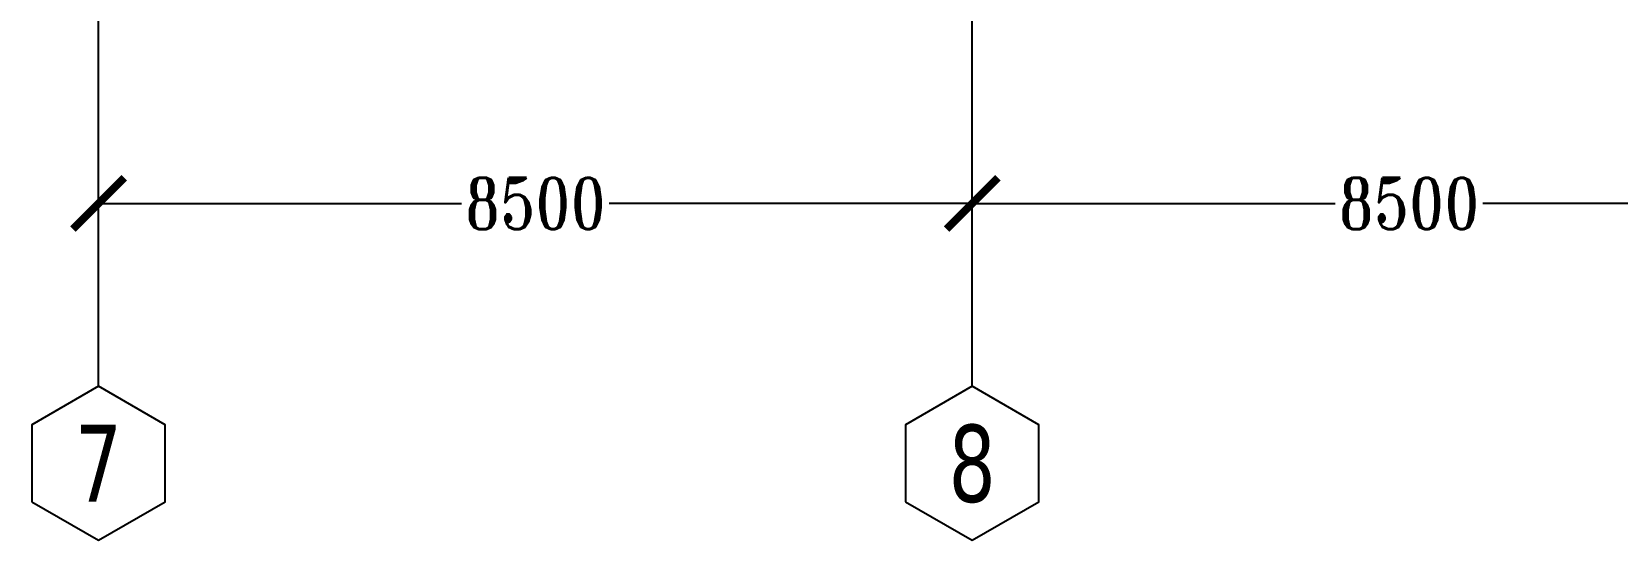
# Model space of a CAD drawing. Header units: millimetres. Extents: x -1702 to 79495, y -21906 to 33736.
# Drawn here: x 4247 to 19673, y -7280 to -2327 of the extents above; entities that cross this region are included whole.
import ezdxf
from ezdxf.enums import TextEntityAlignment as Align

# ---------------------------------------------------------------- set-up
doc = ezdxf.new("R2010")
doc.units = ezdxf.units.MM
doc.header["$LTSCALE"] = 0.9
for name, color, linetype in [('COTAS', 8, 'Continuous'), ('HCB-EJES', 1, 'Continuous'), ('HCB-ROTULOS', 2, 'Continuous')]:
    doc.layers.add(name, color=color, linetype=linetype)
doc.styles.add('ROMANT', font='romant.shx', dxfattribs={"width": 0.8})
doc.styles.add('VERDANA', font='verdana.ttf')
doc.dimstyles.new('1.125', dxfattribs={"dimscale": 0, "dimtxt": 500, "dimasz": 500, "dimexe": 4, "dimexo": 4, "dimgap": 15, "dimtad": 0, "dimdec": 0, "dimzin": 4, "dimdsep": 46, "dimtxsty": 'ROMANT', "dimblk": 'ARCHTICK', "dimcen": -10, "dimclrd": 256, "dimclrt": 3, "dimadec": 0, "dimazin": 0, "dimtfac": 1, "dimtdec": 0, "dimtix": 1, "dimtmove": 0, "dimatfit": 0, "dimldrblk": 'OBLIQUE', "dimfxl": 0.05, "dimtolj": 1, "dimtzin": 0, "dimarcsym": 0})

# ---------------------------------------------------------------- blocks, each defined once
blk = doc.blocks.new('_ArchTick')
at = {"color": 0, "linetype": 'ByBlock', "const_width": 0.15}
blk.add_lwpolyline([(-0.5, -0.5), (0.5, 0.5)], dxfattribs=at)
blk = doc.blocks.new('*D625')
at = {"layer": 'COTAS', "color": 0, "lineweight": -2, "transparency": 16777216}
for p, q in [((4897, -5776), (4897, -3996)), ((13397, -5776), (13397, -3996))]:
    blk.add_line(p, q, dxfattribs=at)
at = {"layer": 'COTAS', "lineweight": -2, "transparency": 16777216}
for p, q in [((4897, -4000), (8427, -4000)), ((13397, -4000), (9866, -4000))]:
    blk.add_line(p, q, dxfattribs=at)
at = {"layer": 'Defpoints', "color": 0, "transparency": 16777216}
for p in [(4897, -4000), (4897, -5780), (13397, -5780)]:
    blk.add_point(p, dxfattribs=at)
at = {"layer": 'COTAS', "lineweight": -2, "transparency": 16777216, "xscale": 500, "yscale": 500, "zscale": 500, "rotation": 180}
blk.add_blockref('_ArchTick', (4897, -4000), dxfattribs=at)
at = {"layer": 'COTAS', "lineweight": -2, "transparency": 16777216, "xscale": 500, "yscale": 500, "zscale": 500}
blk.add_blockref('_ArchTick', (13397, -4000), dxfattribs=at)
at = {"layer": 'COTAS', "color": 3, "transparency": 16777216, "insert": (9147, -4000), "char_height": 500, "attachment_point": 5, "style": 'ROMANT'}
blk.add_mtext('\\A1;8500', dxfattribs=at)
blk = doc.blocks.new('_Oblique')
at = {"color": 0, "linetype": 'ByBlock', "lineweight": -2}
blk.add_line((-0.5, -0.5), (0.5, 0.5), dxfattribs=at)
blk = doc.blocks.new('*D626')
at = {"layer": 'COTAS', "color": 0, "lineweight": -2, "transparency": 16777216}
for p, q in [((13397, -5776), (13397, -3996)), ((21897, -5776), (21897, -3996))]:
    blk.add_line(p, q, dxfattribs=at)
at = {"layer": 'COTAS', "lineweight": -2, "transparency": 16777216}
for p, q in [((13397, -4000), (16927, -4000)), ((21897, -4000), (18366, -4000))]:
    blk.add_line(p, q, dxfattribs=at)
at = {"layer": 'Defpoints', "color": 0, "transparency": 16777216}
for p in [(13397, -4000), (13397, -5780), (21897, -5780)]:
    blk.add_point(p, dxfattribs=at)
at = {"layer": 'COTAS', "lineweight": -2, "transparency": 16777216, "xscale": 500, "yscale": 500, "zscale": 500, "rotation": 180}
blk.add_blockref('_ArchTick', (13397, -4000), dxfattribs=at)
at = {"layer": 'COTAS', "lineweight": -2, "transparency": 16777216, "xscale": 500, "yscale": 500, "zscale": 500}
blk.add_blockref('_ArchTick', (21897, -4000), dxfattribs=at)
at = {"layer": 'COTAS', "color": 3, "transparency": 16777216, "insert": (17647, -4000), "char_height": 500, "attachment_point": 5, "style": 'ROMANT'}
blk.add_mtext('\\A1;8500', dxfattribs=at)

msp = doc.modelspace()

# ---------------------------------------------------------------- linework, layer by layer
at = {"layer": 'HCB-EJES'}
for p, q in [((4896.7, -5780.2), (4896.7, 31280.5)), ((13396.7, -5780.2), (13396.7, 31280.5))]:
    msp.add_line(p, q, dxfattribs=at)
at = {"layer": 'HCB-ROTULOS'}
for points in [[(4247.2, -6905.2), (4896.7, -7280.2), (5546.2, -6905.2), (5546.2, -6155.2), (4896.7, -5780.2), (4247.2, -6155.2)], [(12747.2, -6905.2), (13396.7, -7280.2), (14046.2, -6905.2), (14046.2, -6155.2), (13396.7, -5780.2), (12747.2, -6155.2)]]:
    msp.add_lwpolyline(points, close=True, dxfattribs=at)

# ---------------------------------------------------------------- texts
at = {"layer": 'HCB-ROTULOS', "color": 4, "style": 'VERDANA', "width": 0.7}
for s, p in [('7', (4896.7, -6530.2)), ('8', (13396.7, -6530.2))]:
    msp.add_text(s, height=750, dxfattribs=at).set_placement(p, align=Align.MIDDLE_CENTER)

# ---------------------------------------------------------------- dimensions: what is measured, and where the dimension line sits
at = {"layer": 'COTAS'}
for base, p1, p2, picture, middle in [((4896.7, -4000), (13396.7, -5780.2), (4896.7, -5780.2), '*D625', (9146.7, -4000)), ((13396.7, -4000), (21896.7, -5780.2), (13396.7, -5780.2), '*D626', (17646.7, -4000))]:
    dim = msp.add_linear_dim(base=base, p1=p1, p2=p2, dimstyle='1.125', override={"dimscale": 1}, dxfattribs=at)
    dim.commit()
    dim.dimension.update_dxf_attribs({"geometry": picture, "text_midpoint": middle})

doc.saveas('drawing.dxf')
